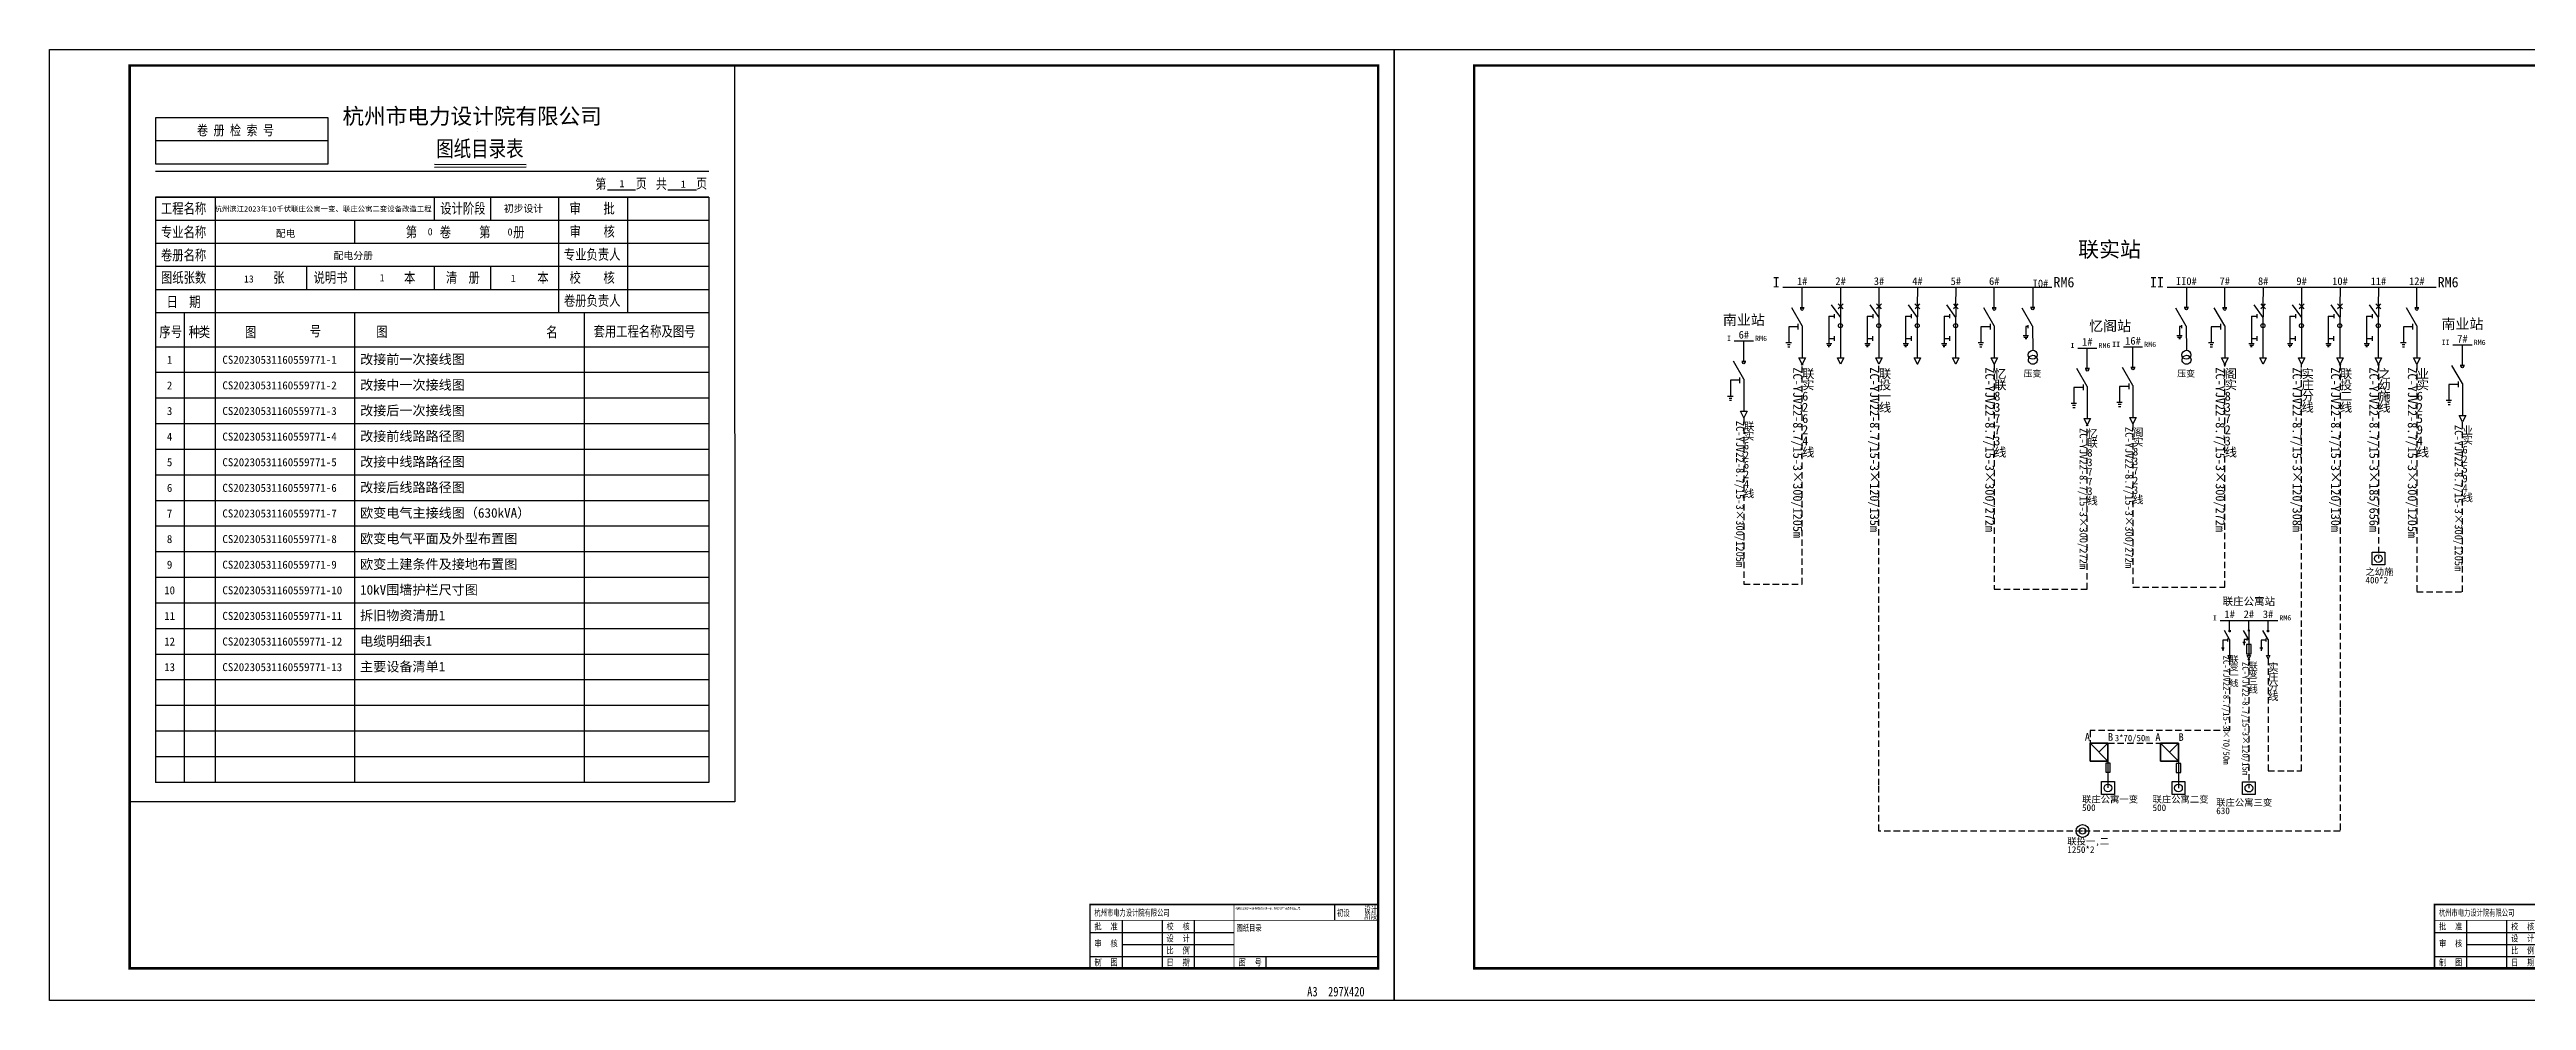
# Model space of a CAD drawing. Extents: x 1225 to 6895, y 909 to 1228.
# Drawn here: x 1225 to 1999, y 931 to 1228 of the extents above; entities that cross this region are included whole.
import ezdxf
from ezdxf.enums import TextEntityAlignment as Align

# ---------------------------------------------------------------- set-up
doc = ezdxf.new("R2010")
doc.units = 0
doc.linetypes.add('CUSTOM001', pattern=[3, 2, -1])
doc.layers.get('0').update_dxf_attribs({"linetype": 'CONTINUOUS'})
for name, color, linetype in [('19', 19, 'CONTINUOUS'), ('255', 255, 'CONTINUOUS'), ('7', 7, 'CONTINUOUS'), ('_____1', 7, 'CONTINUOUS'), ('GESOFTDRAWFRAMETITLELAYER', 3, 'CONTINUOUS'), ('OUT-TITLE', 2, 'CONTINUOUS'), ('PUB_TITLE', 252, 'CONTINUOUS')]:
    doc.layers.add(name, color=color, linetype=linetype)
doc.styles.add('___1', font='simfang.ttf', dxfattribs={"width": 0.8})
doc.styles.get("Standard").update_dxf_attribs({"font": ''})
doc.styles.get('STANDARD').set_extended_font_data('SimSun')

# ---------------------------------------------------------------- blocks, each defined once
blk = doc.blocks.new('A3-420X297_____DWG')
at = {"layer": 'OUT-TITLE', "color": 5}
blk.add_lwpolyline([(0, 0), (0, 297), (420, 297), (420, 0)], close=True, dxfattribs=at)
at = {"layer": 'PUB_TITLE', "color": 4, "const_width": 0.8}
blk.add_lwpolyline([(25, 10), (25, 292), (415, 292), (415, 10)], close=True, dxfattribs=at)
at = {"layer": '_____1', "color": 1, "style": '___1', "width": 0.8}
blk.add_text('A3  297X420', height=3, dxfattribs=at).set_placement((392.82, 1.27))
blk = doc.blocks.new('____')
at = {"layer": 'GESOFTDRAWFRAMETITLELAYER', "color": 4}
for p, q in [((76.34, 20), (76.34, 15)), ((90, 0), (90, 20)), ((0, 11.25), (45, 11.25)), ((10, 15), (10, 0)), ((22.5, 15), (22.5, 0)), ((32.5, 15), (32.5, 0)), ((0, 3.75), (90, 3.75)), ((0, 0), (90, 0)), ((10, 7.5), (45, 7.5)), ((55, 0), (55, 3.75))]:
    blk.add_line(p, q, dxfattribs=at)
at = {"layer": 'GESOFTDRAWFRAMETITLELAYER', "const_width": 0.5}
blk.add_lwpolyline([(0, 0), (0, 20), (90, 20)], dxfattribs=at)
at = {"layer": 'GESOFTDRAWFRAMETITLELAYER', "color": 4, "const_width": 0.2}
for points in [[(45, 20), (45, 0)], [(0, 15), (90, 15)]]:
    blk.add_lwpolyline(points, dxfattribs=at)
at = {"width": 0.7, "flags": 1}
for tag, p in [('设计单位', (1.36, 16.41)), ('设计阶段', (77.18, 16.35)), ('比例', (33, 4.6)), ('日期', (33, 0.85)), ('图号', (55.99, 0.85))]:
    blk.add_attdef(tag, p, '', height=2, dxfattribs=at)
for tag, p in [('工程名称_001', (45.47, 19.23)), ('图纸名称_001', (46.15, 13.98))]:
    blk.add_attdef(tag, text='', height=2, dxfattribs=at).set_placement(p, align=Align.TOP_LEFT)
at = {"flags": 1}
for tag, p in [('审核', (11.08, 8.1)), ('审批', (11.15, 11.92)), ('校核', (33.11, 11.91))]:
    blk.add_attdef(tag, p, '', height=2.5, dxfattribs=at)
at = {"layer": 'GESOFTDRAWFRAMETITLELAYER', "color": 3, "width": 0.8}
for s, height, oblique, p in [('设计', 1.8, 1, (87.65, 18.49)), ('阶段', 1.8, 1, (87.69, 16.34)), ('批', 2, 0.8, (2.5, 13.12)), ('审', 2, 0.8, (2.5, 7.85)), ('核', 2, 0.8, (7.5, 7.85)), ('准', 2, 0.8, (7.5, 13.12)), ('校', 2, 0.8, (25, 13.12)), ('设', 2, 0.8, (25, 9.38)), ('核', 2, 1, (30, 13.12)), ('计', 2, 0.8, (30, 9.38)), ('制', 2, 0.8, (2.5, 1.88)), ('图', 2, 0.8, (7.5, 1.88)), ('比', 2, 0.8, (25, 5.62)), ('日', 2, 0.8, (25, 1.88)), ('期', 2, 0.8, (30, 1.88)), ('例', 2, 0.8, (30, 5.62)), ('图', 2, 1, (47.5, 1.88)), ('号', 2, 1, (52.5, 1.88))]:
    blk.add_text(s, height=height, dxfattribs=dict(at, oblique=oblique)).set_placement(p, align=Align.MIDDLE_CENTER)
blk = doc.blocks.new('69C2255E750D4A65B717BA2928')
for name, p in [('A3-420X297_____DWG', (0, -297)), ('____', (325, -287))]:
    blk.add_blockref(name, p)
at = {"width": 0.7}
for tag, p in [('设计单位', (326.36, -270.59)), ('设计阶段', (402.18, -270.65)), ('比例', (358, -282.4)), ('日期', (358, -286.15)), ('图号', (380.99, -286.15))]:
    blk.add_attdef(tag, p, '', height=2, dxfattribs=at)
for tag, p in [('工程名称_001', (370.47, -267.77)), ('图纸名称_001', (371.15, -273.02))]:
    blk.add_attdef(tag, text='', height=2, dxfattribs=at).set_placement(p, align=Align.TOP_LEFT)
for tag, p in [('审核', (336.08, -278.9)), ('审批', (336.15, -275.08)), ('校核', (358.11, -275.09))]:
    blk.add_attdef(tag, p, '', height=2.5)
blk = doc.blocks.new('B854622BDF2B45CDB3C683F7B5')
for name, p in [('A3-420X297_____DWG', (0, -297)), ('____', (325, -287))]:
    blk.add_blockref(name, p)
at = {"width": 0.7}
for tag, p in [('设计单位', (326.36, -270.59)), ('设计阶段', (402.18, -270.65)), ('比例', (358, -282.4)), ('日期', (358, -286.15)), ('图号', (380.99, -286.15))]:
    blk.add_attdef(tag, p, '', height=2, dxfattribs=at)
for tag, p in [('工程名称_001', (370.47, -267.77)), ('图纸名称_001', (371.15, -273.02))]:
    blk.add_attdef(tag, text='', height=2, dxfattribs=at).set_placement(p, align=Align.TOP_LEFT)
for tag, p in [('审核', (336.08, -278.9)), ('审批', (336.15, -275.08)), ('校核', (358.11, -275.09))]:
    blk.add_attdef(tag, p, '', height=2.5)
blk = doc.blocks.new('8AC1B881FE9C41E08771F5781B')
at = {"layer": '_____1', "color": 4}
for p, q in [((62.07, -16.29), (8.11, -16.29)), ((8.11, -16.29), (8.11, -30.74)), ((62.07, -30.74), (62.07, -16.29)), ((62.07, -23.51), (8.11, -23.51)), ((8.11, -30.74), (62.07, -30.74)), ((95.27, -30.85), (123.83, -30.87)), ((180.9, -33.11), (8.1, -33.11)), ((95.27, -31.69), (123.83, -31.68)), ((8.1, -41.11), (180.9, -41.11)), ((8.1, -41.11), (8.1, -223.91)), ((180.91, -41.11), (8.11, -41.11)), ((26.7, -41.11), (26.7, -223.91)), ((95.12, -41.11), (95.12, -48.31)), ((112.72, -41.11), (112.72, -48.31)), ((133.95, -41.11), (133.95, -77.11)), ((149.25, -38.79), (157.99, -38.79)), ((155.48, -41.11), (155.48, -77.11)), ((168.15, -38.79), (177.12, -38.79)), ((180.9, -41.11), (180.9, -223.91)), ((8.1, -48.31), (180.9, -48.31)), ((70.22, -48.31), (70.22, -55.51)), ((8.1, -55.51), (180.9, -55.51)), ((8.1, -62.71), (180.9, -62.71)), ((55.3, -62.71), (55.3, -69.91)), ((70.22, -62.71), (70.22, -69.91)), ((95.12, -62.71), (95.12, -69.91)), ((112.72, -62.71), (112.72, -69.91)), ((8.1, -69.91), (180.9, -69.91)), ((8.1, -77.11), (180.9, -77.11)), ((17.1, -77.11), (17.1, -223.91)), ((70.23, -77.11), (70.23, -223.91)), ((142, -77.11), (142, -223.91)), ((180.9, -87.91), (8.1, -87.91)), ((180.9, -87.91), (8.1, -87.91)), ((180.89, -95.91), (8.09, -95.91)), ((180.9, -103.91), (8.1, -103.91)), ((180.9, -111.91), (8.1, -111.91)), ((180.9, -119.91), (8.1, -119.91)), ((180.9, -127.91), (8.1, -127.91)), ((180.9, -135.91), (8.1, -135.91)), ((180.9, -143.91), (8.1, -143.91)), ((180.9, -151.91), (8.1, -151.91)), ((180.9, -159.91), (8.1, -159.91)), ((180.9, -167.91), (8.1, -167.91)), ((180.9, -175.91), (8.1, -175.91)), ((180.9, -183.91), (8.1, -183.91)), ((180.9, -191.91), (8.1, -191.91)), ((180.9, -199.91), (8.1, -199.91)), ((180.9, -207.91), (8.1, -207.91)), ((180.9, -215.91), (8.1, -215.91)), ((8.1, -223.91), (8.1, -223.91)), ((180.9, -223.91), (8.1, -223.91))]:
    blk.add_line(p, q, dxfattribs=at)
at = {"layer": 'OUT-TITLE', "color": 2}
blk.add_lwpolyline([(0.09, -230), (0, 0), (189, 0), (189.09, -230)], close=True, dxfattribs=at)
for tag, height, p in [('设计单位_001', 4.95, (108.62, -15.72)), ('工程名称_001', 2.25, (60.75, -44.74))]:
    blk.add_attdef(tag, text='', height=height).set_placement(p, align=Align.MIDDLE_CENTER)
at = {"width": 0.7, "flags": 1}
blk.add_attdef('图纸名称_001', text='', height=1.8, dxfattribs=at).set_placement((152.4, -11.42), align=Align.TOP_LEFT)
blk.add_attdef('图号', (152.06, -20.83), '', height=1.8, dxfattribs=at)
for tag, p in [('卷册索引号', (33.84, -27.19)), ('当前页', (153.8, -36.87)), ('总页数', (172.94, -37.06)), ('设计阶段', (123.04, -44.58)), ('审批', (168.1, -45.06)), ('专业名称', (48.74, -52.36)), ('卷', (93.89, -51.93)), ('册', (118.84, -51.98)), ('审核', (167.63, -51.73)), ('卷册名称', (69.88, -59.3)), ('专业负责人', (167.44, -59.01)), ('图纸张数', (37.25, -66.66)), ('说明书数', (78.89, -66.28)), ('清册数', (119.84, -66.49)), ('校核', (168.19, -66.49)), ('卷册负责人', (168.19, -73.89))]:
    blk.add_attdef(tag, text='', height=2.25).set_placement(p, align=Align.MIDDLE)
at = {"width": 0.7}
blk.add_attdef('日期', text='', height=2.25, dxfattribs=at).set_placement((79.99, -73.52), align=Align.MIDDLE_CENTER)
at = {"layer": '_____1', "color": 4, "style": '___1', "width": 0.8}
for s, height, p in [('卷 册 检 索 号', 3.15, (21.06, -21.77)), ('工程名称', 3.24, (9.8, -46.23)), ('设计阶段', 3.24, (97.05, -46.23)), (' 审    批', 3.24, (135.65, -46.23)), ('专业名称', 3.24, (9.8, -53.62)), ('第    卷     第    册', 3.24, (86.27, -53.62)), ('审    核', 3.24, (137.45, -53.43)), ('卷册名称', 3.24, (9.8, -60.82)), ('专业负责人', 3.24, (135.65, -60.63)), ('图纸张数', 3.24, (9.8, -67.83)), ('张', 3.24, (44.88, -67.83)), ('说明书', 3.24, (57.47, -67.83)), ('本', 3.24, (85.74, -67.83)), (' 清  册', 3.24, (97.05, -67.83)), ('本', 3.24, (127.36, -67.83)), (' 校    核', 3.24, (135.65, -67.83)), (' 日  期', 3.24, (9.8, -75.41)), ('卷册负责人', 3.24, (135.65, -75.03))]:
    blk.add_text(s, height=height, dxfattribs=at).set_placement(p)
at = {"layer": '_____1', "color": 0, "style": '___1', "width": 0.8}
blk.add_text('图纸目录表', height=5.002, dxfattribs=at).set_placement((109.42, -25.84), align=Align.MIDDLE)
at = {"layer": '_____1', "color": 4, "style": '___1', "width": 0.8}
for s, height, p in [('第', 3.15, (147.21, -36.9)), ('页', 3.15, (159.81, -36.9)), ('共', 3.15, (166.11, -36.9)), ('页', 3.15, (178.71, -36.9)), ('序', 3.24, (11.07, -83.14)), ('号', 3.24, (14.67, -83.14)), ('种', 3.24, (20.24, -83.14)), ('类', 3.24, (23.39, -83.14)), ('图', 3.24, (37.81, -83.27)), ('号', 3.24, (58.05, -82.96)), ('图', 3.24, (78.83, -83.14)), ('名', 3.24, (131.93, -83.14)), ('套用工程名称及图号', 3.24, (160.84, -82.96))]:
    blk.add_text(s, height=height, dxfattribs=at).set_placement(p, align=Align.MIDDLE)
blk = doc.blocks.new('XTT_HV_SWITCH_CABINET_L_30')
at = {"color": 0, "linetype": 'BYBLOCK'}
for p, q in [((0, 6000), (-33, 3049)), ((-1842, 1497), (-990, 1475)), ((-1842, 1497), (-1842, -2792)), ((-1448, 3288), (-29, 1288)), ((-29, 1288), (-29, -5000)), ((0, 3000), (0, 1403)), ((-2222, -2792), (-1382, -2792)), ((-1957, -3264), (-1717, -3264)), ((-1852, -1995), (-1000, -2000)), ((-1000, -1626), (-1000, -2365))]:
    blk.add_line(p, q, dxfattribs=at)
for points in [[(-977, 1826), (-977, 1485), (-977, 1156)], [(-388, 3404), (-33, 3049), (364, 2653)], [(-370, 2668), (-11, 3027), (383, 3421)], [(-2102, -3032), (-1582, -3032), (-1502, -3032), (-1582, -3032)]]:
    blk.add_lwpolyline(points, dxfattribs=at)
blk.add_lwpolyline([(-500, -5000), (487, -5000), (0, -6000), (-500, -5000)], close=True, dxfattribs=at)
blk.add_circle((-32, 12), 310, dxfattribs=at)
blk = doc.blocks.new('XTT_HV_CABLE_JOINT_LOCATIO')
at = {"color": 0, "linetype": 'BYBLOCK'}
blk.add_lwpolyline([(0, 2400), (-2560, -2600), (2920, -2600), (0, 2400)], close=True, dxfattribs=at)
blk = doc.blocks.new('XTT_HV_SWITCH_CABINET_L_26')
at = {"color": 0, "linetype": 'BYBLOCK'}
for p, q in [((-6, -5), (-1636, 2808)), ((-653, 289), (-653, -600)), ((-9, 2780), (0, 6000)), ((0, 0), (0, -5000)), ((-2528, -2622), (-1688, -2616)), ((-2302, -2931), (-1859, -2931)), ((-2256, -3281), (-1919, -3281))]:
    blk.add_line(p, q, dxfattribs=at)
for points in [[(-336, 2781), (318, 2779), (-336, 2781)], [(-507, -5000), (509, -5000), (0, -6000), (-507, -5000)]]:
    blk.add_lwpolyline(points, close=True, dxfattribs=at)
blk.add_lwpolyline([(-653, -156), (-2105, -155), (-2105, -2520)], dxfattribs=at)
at = {"color": 0}
blk.add_circle((-9, 2590), 189, dxfattribs=at)
blk = doc.blocks.new('XTT_HV_SWITCH_CABINET_L_16')
at = {"color": 0, "linetype": 'BYBLOCK'}
for p, q in [((-9, 2780), (0, 6000)), ((-6, -5), (-1636, 2808)), ((-653, 289), (-653, -600)), ((0, 0), (0, -5000)), ((-2528, -2622), (-1688, -2616)), ((-2302, -2931), (-1859, -2931)), ((-2256, -3281), (-1919, -3281))]:
    blk.add_line(p, q, dxfattribs=at)
for points in [[(-336, 2781), (318, 2779), (-336, 2781)], [(-507, -5000), (509, -5000), (0, -6000), (-507, -5000)]]:
    blk.add_lwpolyline(points, close=True, dxfattribs=at)
blk.add_lwpolyline([(-653, -156), (-2105, -155), (-2105, -2520)], dxfattribs=at)
at = {"color": 0}
blk.add_circle((-9, 2590), 189, dxfattribs=at)
blk = doc.blocks.new('XTT_HV_SWITCH_CABINET_L_23')
at = {"color": 0, "linetype": 'BYBLOCK'}
for p, q in [((-6, -5), (-1636, 2808)), ((-618, 380), (-618, -324)), ((-9, 2780), (0, 6000)), ((0, 2817), (0, 0)), ((0, 0), (0, -5000)), ((-1884, -778), (-1043, -778)), ((-1693, -1199), (-1232, -1199)), ((-1597, -1524), (-1310, -1524))]:
    blk.add_line(p, q, dxfattribs=at)
blk.add_lwpolyline([(-677, 0), (-1476, 0), (-1476, -778)], dxfattribs=at)
for points in [[(-312, 2801), (342, 2806), (-312, 2801)], [(-711, -1561), (-711, -4438), (728, -4438), (728, -1561), (-711, -1561)], [(-507, -5000), (509, -5000), (0, -6000), (-507, -5000)]]:
    blk.add_lwpolyline(points, close=True, dxfattribs=at)
blk = doc.blocks.new('XTT_TRANS_SET_LOCATION_17')
at = {"color": 0, "linetype": 'BYBLOCK'}
for radius in [100000, 50000]:
    blk.add_circle((0, 0), radius, dxfattribs=at)
blk = doc.blocks.new('XTT_HV_CABLE_JOINT_LOCATI0')
at = {"color": 0, "linetype": 'BYBLOCK'}
blk.add_lwpolyline([(-200000, 0), (200000, 0), (0, -300000), (-200000, 0)], close=True, dxfattribs=at)
blk = doc.blocks.new('XTT_SWITCH_QUAD_PIN_LOCATI')
at = {"color": 0, "linetype": 'BYBLOCK'}
for p, q in [((-400000, 400000), (400000, -400000)), ((0, 0), (400000, 400000)), ((400000, -400000), (400000, -1100000))]:
    blk.add_line(p, q, dxfattribs=at)
for points in [[(-400000, 400000), (400000, 400000), (400000, -400000), (-400000, -400000), (-400000, 400000)], [(-400000, 400000), (-400000, -400000), (400000, -400000), (400000, 400000), (-400000, 400000)], [(500000, -500000), (400000, -500000), (300000, -500000), (300000, -900000), (500000, -900000), (500000, -500000)]]:
    blk.add_lwpolyline(points, close=True, dxfattribs=at)
blk = doc.blocks.new('XTT_SWITCH_QUAD_P_P2_LOCAT')
at = {"color": 0, "linetype": 'BYBLOCK'}
blk.add_lwpolyline([(0, 1000), (1000, 0), (0, -1000), (-1000, 0), (0, 1000)], close=True, dxfattribs=at)
blk = doc.blocks.new('XTT_TRANS_SET_LOCATION_16')
at = {"color": 0, "linetype": 'BYBLOCK'}
blk.add_lwpolyline([(-100000, 100000), (100000, 100000), (100000, -100000), (-100000, -100000), (-100000, 100000)], close=True, dxfattribs=at)
blk.add_circle((0, 0), 60000, dxfattribs=at)
blk = doc.blocks.new('XTT_SWITCH_QUAD_P_P1_LOCAT')
at = {"color": 0, "linetype": 'BYBLOCK'}
blk.add_lwpolyline([(0, 1000), (1000, 0), (0, -1000), (-1000, 0), (0, 1000)], close=True, dxfattribs=at)
blk = doc.blocks.new('XTT_HV_CABLE_JOINT_LOCATI1')
at = {"color": 0, "linetype": 'BYBLOCK'}
blk.add_lwpolyline([(-200000, 0), (200000, 0), (0, -300000), (-200000, 0)], close=True, dxfattribs=at)
blk = doc.blocks.new('XTT_TRANS_SET_LOCATION_15')
at = {"color": 0, "linetype": 'BYBLOCK'}
blk.add_lwpolyline([(-100000, 100000), (100000, 100000), (100000, -100000), (-100000, -100000), (-100000, 100000)], close=True, dxfattribs=at)
blk.add_circle((0, 0), 60000, dxfattribs=at)
blk = doc.blocks.new('XTT_HV_SWITCH_CABINET_L_15')
at = {"color": 0, "linetype": 'BYBLOCK'}
for p, q in [((0, 6000), (0, 2857)), ((-3, -75), (-1616, 2748)), ((-696, -375), (-697, 65)), ((-1494, -1537), (-654, -1535)), ((-1173, -2016), (-933, -2016)), ((-2, -61), (5, -3861))]:
    blk.add_line(p, q, dxfattribs=at)
blk.add_lwpolyline([(-327, 2859), (327, 2857), (-327, 2859)], close=True, dxfattribs=at)
for points in [[(-1374, -1776), (-854, -1775), (-774, -1775), (-854, -1775)], [(-697, -135), (-1057, -136), (-1054, -1458)]]:
    blk.add_lwpolyline(points, dxfattribs=at)
for points in [[(714, -4533, -1), (-686, -4552, -1), (714, -4533)], [(732, -5308, -1), (-668, -5327, -1), (732, -5308)]]:
    blk.add_lwpolyline(points, format="xyb", close=True, dxfattribs=at)
at = {"color": 0}
blk.add_circle((0, 2668), 189, dxfattribs=at)
at = {"color": 0, "linetype": 'BYBLOCK'}
blk.add_text('压变', height=1000, dxfattribs=at).set_placement((-1432, -7970))

msp = doc.modelspace()

# ---------------------------------------------------------------- linework, layer by layer
at = {"color": 130}
for p, q in [((1358.706, 1202.828), (1358.706, 1202.828)), ((1358.706, 1201.939), (1358.706, 1201.939))]:
    msp.add_line(p, q, dxfattribs=at)
at = {"layer": '7', "color": 0, "linetype": 'CUSTOM001'}
msp.add_line((1868.045, 1010.895), (1884.477, 1010.875), dxfattribs=at)
at = {"layer": '7', "color": 0}
for p, q in [((1868.045, 1005.295), (1868.045, 996.895)), ((1890.077, 1005.275), (1890.077, 996.875))]:
    msp.add_line(p, q, dxfattribs=at)
for points in [[(1766.532, 1153.265), (1772.532, 1153.265), (1772.532, 1153.265), (1784.532, 1153.265), (1784.532, 1153.265), (1796.532, 1153.265), (1796.532, 1153.265), (1808.532, 1153.265), (1808.532, 1153.265), (1820.532, 1153.265), (1820.532, 1153.265), (1832.532, 1153.265), (1832.532, 1153.265), (1844.532, 1153.265), (1844.532, 1153.265), (1850.532, 1153.265)], [(1886.532, 1153.265), (1892.532, 1153.265), (1892.532, 1153.265), (1904.532, 1153.265), (1904.532, 1153.265), (1916.532, 1153.265), (1916.532, 1153.265), (1928.532, 1153.265), (1928.532, 1153.265), (1940.532, 1153.265), (1940.532, 1153.265), (1952.532, 1153.265), (1952.532, 1153.265), (1964.532, 1153.265), (1964.532, 1153.265), (1970.532, 1153.265)], [(1751.313, 1136.532), (1754.313, 1136.532), (1754.313, 1136.532), (1757.313, 1136.532)], [(1858.597, 1134.305), (1861.597, 1134.305), (1861.597, 1134.305), (1864.597, 1134.305)], [(1872.861, 1134.637), (1875.861, 1134.637), (1875.861, 1134.637), (1878.861, 1134.637)], [(1975.782, 1135.265), (1978.782, 1135.265), (1978.782, 1135.265), (1981.782, 1135.265)], [(1903.062, 1049.237), (1906.062, 1049.237), (1906.062, 1049.237), (1912.062, 1049.237), (1912.062, 1049.237), (1918.062, 1049.237), (1918.062, 1049.237), (1921.062, 1049.237)]]:
    msp.add_lwpolyline(points, dxfattribs=at)
at = {"layer": '7', "color": 0, "linetype": 'CUSTOM001'}
for points in [[(1754.313, 1112.532), (1754.313, 1112.522), (1754.313, 1112.522), (1754.313, 1060.541), (1772.532, 1060.541), (1772.532, 1129.255), (1772.532, 1129.255), (1772.532, 1129.265)], [(1860.108, 983.451), (1796.532, 983.451), (1796.532, 997.743), (1796.532, 1129.255), (1796.532, 1129.255), (1796.532, 1129.265)], [(1832.532, 1129.265), (1832.532, 1129.255), (1832.532, 1129.255), (1832.532, 1058.997), (1861.597, 1058.997), (1861.597, 1110.295), (1861.597, 1110.295), (1861.597, 1110.305)], [(1940.532, 1129.265), (1940.532, 1129.255), (1940.532, 1129.255), (1940.532, 1021.884), (1940.532, 997.743), (1940.532, 983.451), (1860.108, 983.451)], [(1875.861, 1110.637), (1875.861, 1110.627), (1875.861, 1110.627), (1875.861, 1059.559), (1904.532, 1059.559), (1904.532, 1129.255), (1904.532, 1129.255), (1904.532, 1129.265)], [(1918.062, 1037.237), (1918.062, 1037.227), (1918.062, 1037.227), (1918.062, 1002.237), (1928.532, 1002.237), (1928.532, 1129.255), (1928.532, 1129.255), (1928.532, 1129.265)], [(1952.532, 1129.265), (1952.532, 1129.255), (1952.532, 1129.255), (1952.532, 1068.535)], [(1964.532, 1129.265), (1964.532, 1129.255), (1964.532, 1129.255), (1964.532, 1058.154), (1978.782, 1058.154), (1978.782, 1111.255), (1978.782, 1111.255), (1978.782, 1111.265)], [(1906.062, 1037.237), (1906.062, 1037.227), (1906.062, 1037.227), (1906.062, 1014.797), (1862.445, 1014.797), (1862.445, 1010.895)], [(1912.062, 1037.237), (1912.062, 1037.227), (1912.062, 1037.227), (1912.062, 996.838)]]:
    msp.add_lwpolyline(points, dxfattribs=at)

# ---------------------------------------------------------------- block references
ref = msp.add_blockref('B854622BDF2B45CDB3C683F7B5', (1225.084, 1227.526))
ref.add_attrib('图纸名称_001', '图纸目录', (1595.848, 952.191), dxfattribs={"height": 2, "width": 0.7})
ref.add_attrib('设计单位', '杭州市电力设计院有限公司', (1551.447, 956.94), dxfattribs={"height": 2, "width": 0.7})
ref.add_attrib('设计阶段', '初设', (1627.267, 956.876), dxfattribs={"height": 2, "width": 0.7})
ref.add_attrib('工程名称_001', '杭州滨江2023年10千伏联庄公寓一变、联庄公寓二变设备改造工程', (1595.52, 958.929), dxfattribs={"height": 0.7, "width": 0.7})
ref = msp.add_blockref('8AC1B881FE9C41E08771F5781B', (1250.084, 1222.526))
ref.add_attrib('设计单位_001', '杭州市电力设计院有限公司', (1316.589, 1204.259), dxfattribs={"height": 4.95})
ref.add_attrib('当前页', '1', dxfattribs={"height": 2.25}).set_placement((1403.889, 1185.655), align=Align.MIDDLE)
ref.add_attrib('总页数', '1', dxfattribs={"height": 2.25}).set_placement((1423.027, 1185.469), align=Align.MIDDLE)
ref.add_attrib('工程名称_001', '杭州滨江2023年10千伏联庄公寓一变、联庄公寓二变设备改造工程', (1276.616, 1176.933), dxfattribs={"height": 1.65})
ref.add_attrib('设计阶段', '初步设计', dxfattribs={"height": 2.25}).set_placement((1373.123, 1177.947), align=Align.MIDDLE)
ref.add_attrib('专业名称', '配电', dxfattribs={"height": 2.25}).set_placement((1298.822, 1170.169), align=Align.MIDDLE)
ref.add_attrib('卷', '0', dxfattribs={"height": 2.25}).set_placement((1343.973, 1170.599), align=Align.MIDDLE)
ref.add_attrib('册', '0', dxfattribs={"height": 2.25}).set_placement((1368.929, 1170.541), align=Align.MIDDLE)
ref.add_attrib('图纸张数', '13', dxfattribs={"height": 2.25}).set_placement((1287.338, 1155.864), align=Align.MIDDLE)
ref.add_attrib('说明书数', '1', dxfattribs={"height": 2.25}).set_placement((1328.972, 1156.247), align=Align.MIDDLE)
ref.add_attrib('清册数', '1', dxfattribs={"height": 2.25}).set_placement((1369.924, 1156.038), align=Align.MIDDLE)
ref.add_attrib('卷册名称', '配电分册', dxfattribs={"height": 2.25}).set_placement((1319.965, 1163.223), align=Align.MIDDLE)
ref = msp.add_blockref('69C2255E750D4A65B717BA2928', (1645.084, 1227.526))
ref.add_attrib('图纸名称_001', '改接前一次接线图', (2016.027, 952.147), dxfattribs={"height": 2, "width": 0.7})
ref.add_attrib('图号', 'CS20230531160559771-1', (2026.074, 941.377), dxfattribs={"height": 2, "width": 0.7})
ref.add_attrib('设计单位', '杭州市电力设计院有限公司', (1971.447, 956.94), dxfattribs={"height": 2, "width": 0.7})
ref.add_attrib('设计阶段', '初设', (2047.267, 956.876), dxfattribs={"height": 2, "width": 0.7})
ref.add_attrib('工程名称_001', '杭州滨江2023年10千伏联庄公寓一变、联庄公寓二变设备改造工程', (2015.52, 958.929), dxfattribs={"height": 0.7, "width": 0.7})
at = {"layer": '255', "color": 0}
for name, p, xscale, yscale in [('XTT_HV_SWITCH_CABINET_L_16', (1772.532, 1141.265), 0.002, 0.002), ('XTT_HV_SWITCH_CABINET_L_16', (1832.532, 1141.265), 0.002, 0.002), ('XTT_HV_SWITCH_CABINET_L_15', (1844.532, 1141.265), 0.002, 0.002), ('XTT_HV_SWITCH_CABINET_L_15', (1892.532, 1141.265), 0.002, 0.002), ('XTT_HV_SWITCH_CABINET_L_16', (1904.532, 1141.265), 0.002, 0.002), ('XTT_HV_SWITCH_CABINET_L_16', (1964.532, 1141.265), 0.002, 0.002), ('XTT_HV_SWITCH_CABINET_L_16', (1754.313, 1124.532), 0.002, 0.002), ('XTT_HV_SWITCH_CABINET_L_16', (1861.597, 1122.305), 0.002, 0.002), ('XTT_HV_SWITCH_CABINET_L_16', (1875.861, 1122.637), 0.002, 0.002), ('XTT_HV_SWITCH_CABINET_L_16', (1978.782, 1123.265), 0.002, 0.002), ('XTT_HV_SWITCH_CABINET_L_26', (1906.062, 1043.237), 0.001, 0.001), ('XTT_HV_SWITCH_CABINET_L_23', (1912.062, 1043.237), 0.001, 0.001), ('XTT_HV_SWITCH_CABINET_L_26', (1918.062, 1043.237), 0.001, 0.001)]:
    msp.add_blockref(name, p, dxfattribs=dict(at, xscale=xscale, yscale=yscale))
at = {"layer": '7', "color": 0}
for name, p, xscale, yscale in [('XTT_HV_SWITCH_CABINET_L_30', (1784.532, 1141.265), 0.002, 0.002), ('XTT_HV_SWITCH_CABINET_L_30', (1796.532, 1141.265), 0.002, 0.002), ('XTT_HV_SWITCH_CABINET_L_30', (1808.532, 1141.265), 0.002, 0.002), ('XTT_HV_SWITCH_CABINET_L_30', (1820.532, 1141.265), 0.002, 0.002), ('XTT_HV_SWITCH_CABINET_L_30', (1916.532, 1141.265), 0.002, 0.002), ('XTT_HV_SWITCH_CABINET_L_30', (1928.532, 1141.265), 0.002, 0.002), ('XTT_HV_SWITCH_CABINET_L_30', (1940.532, 1141.265), 0.002, 0.002), ('XTT_HV_SWITCH_CABINET_L_30', (1952.532, 1141.265), 0.002, 0.002), ('XTT_HV_CABLE_JOINT_LOCATI0', (1772.532, 1129.255), 1e-06, 1e-06), ('XTT_HV_CABLE_JOINT_LOCATIO', (1820.532, 1129.255), 1e-05, 1e-05), ('XTT_HV_CABLE_JOINT_LOCATI0', (1904.532, 1129.255), 1e-06, 1e-06), ('XTT_HV_CABLE_JOINT_LOCATIO', (1916.532, 1129.255), 1e-05, 1e-05), ('XTT_HV_CABLE_JOINT_LOCATI0', (1940.532, 1129.255), 1e-06, 1e-06), ('XTT_HV_CABLE_JOINT_LOCATI0', (1952.532, 1129.255), 1e-06, 1e-06), ('XTT_HV_CABLE_JOINT_LOCATI0', (1861.597, 1110.295), 1e-06, 1e-06), ('XTT_TRANS_SET_LOCATION_15', (1952.532, 1068.535), 2e-05, 2e-05), ('XTT_HV_CABLE_JOINT_LOCATI1', (1912.062, 1037.227), 1e-06, 1e-06), ('XTT_SWITCH_QUAD_PIN_LOCATI', (1865.245, 1008.095), 7e-06, 7e-06), ('XTT_SWITCH_QUAD_P_P2_LOCAT', (1868.045, 1010.895), 1e-06, 1e-06), ('XTT_SWITCH_QUAD_P_P1_LOCAT', (1884.477, 1010.875), 1e-06, 1e-06), ('XTT_SWITCH_QUAD_PIN_LOCATI', (1887.277, 1008.075), 7e-06, 7e-06), ('XTT_SWITCH_QUAD_P_P2_LOCAT', (1890.077, 1010.875), 1e-06, 1e-06), ('XTT_TRANS_SET_LOCATION_16', (1868.045, 996.895), 2e-05, 2e-05), ('XTT_TRANS_SET_LOCATION_16', (1890.077, 996.875), 2e-05, 2e-05), ('XTT_TRANS_SET_LOCATION_16', (1912.062, 996.838), 2e-05, 2e-05), ('XTT_TRANS_SET_LOCATION_17', (1860.108, 983.451), 2e-05, 2e-05)]:
    msp.add_blockref(name, p, dxfattribs=dict(at, xscale=xscale, yscale=yscale))
at = {"layer": '7', "color": 0, "xscale": 1e-05, "yscale": 1e-05, "rotation": 269.999997}
msp.add_blockref('XTT_HV_CABLE_JOINT_LOCATIO', (1808.532, 1129.255), dxfattribs=at)

# ---------------------------------------------------------------- texts
at = {"color": 1}
for s, insert, char_height, width, attachment_point in [('1', (1262.584, 1130.616), 2.5, 9, 5), ('CS20230531160559771-1', (1279.084, 1130.616), 2.5, 43, 4), ('改接前一次接线图', (1322.084, 1130.616), 3, 71, 4), ('2', (1262.584, 1122.616), 2.5, 9, 5), ('CS20230531160559771-2', (1279.084, 1122.616), 2.5, 43, 4), ('改接中一次接线图', (1322.084, 1122.616), 3, 71, 4), ('3', (1262.584, 1114.616), 2.5, 9, 5), ('CS20230531160559771-3', (1279.084, 1114.616), 2.5, 43, 4), ('改接后一次接线图', (1322.084, 1114.616), 3, 71, 4), ('4', (1262.584, 1106.616), 2.5, 9, 5), ('CS20230531160559771-4', (1279.084, 1106.616), 2.5, 43, 4), ('改接前线路路径图', (1322.084, 1106.616), 3, 71, 4), ('5', (1262.584, 1098.616), 2.5, 9, 5), ('CS20230531160559771-5', (1279.084, 1098.616), 2.5, 43, 4), ('改接中线路路径图', (1322.084, 1098.616), 3, 71, 4), ('6', (1262.584, 1090.616), 2.5, 9, 5), ('CS20230531160559771-6', (1279.084, 1090.616), 2.5, 43, 4), ('改接后线路路径图', (1322.084, 1090.616), 3, 71, 4), ('7', (1262.584, 1082.616), 2.5, 9, 5), ('CS20230531160559771-7', (1279.084, 1082.616), 2.5, 43, 4), ('{\\f宋体|b0|i0|c134|p34;欧变电气主接线图（630kVA）}', (1322.084, 1082.616), 3, 71, 4), ('8', (1262.584, 1074.616), 2.5, 9, 5), ('CS20230531160559771-8', (1279.084, 1074.616), 2.5, 43, 4), ('{\\f宋体|b0|i0|c134|p34;欧变电气平面及外型布置图}', (1322.084, 1074.616), 3, 71, 4), ('9', (1262.584, 1066.616), 2.5, 9, 5), ('CS20230531160559771-9', (1279.084, 1066.616), 2.5, 43, 4), ('{\\f宋体|b0|i0|c134|p34;欧变土建条件及接地布置图}', (1322.084, 1066.616), 3, 71, 4), ('{\\f宋体|b0|i0|c134|p34;10kV围墙护栏尺寸图}', (1322.084, 1058.616), 3, 71, 4), ('10', (1262.584, 1058.616), 2.5, 9, 5), ('CS20230531160559771-10', (1279.084, 1058.616), 2.5, 43, 4), ('拆旧物资清册1', (1322.084, 1050.616), 3, 71, 4), ('11', (1262.584, 1050.616), 2.5, 9, 5), ('CS20230531160559771-11', (1279.084, 1050.616), 2.5, 43, 4), ('电缆明细表1', (1322.084, 1042.616), 3, 71, 4), ('12', (1262.584, 1042.616), 2.5, 9, 5), ('CS20230531160559771-12', (1279.084, 1042.616), 2.5, 43, 4), ('13', (1262.584, 1034.616), 2.5, 9, 5), ('CS20230531160559771-13', (1279.084, 1034.616), 2.5, 43, 4), ('主要设备清单1', (1322.084, 1034.616), 3, 71, 4)]:
    msp.add_mtext(s, dxfattribs=dict(at, insert=insert, char_height=char_height, width=width, attachment_point=attachment_point))
at = {"layer": '19', "color": 0}
for s, height, p in [('联实站', 4.8, (1868.532, 1161.265)), ('1#', 2.4, (1772.532, 1153.265)), ('2#', 2.4, (1784.532, 1153.265)), ('3#', 2.4, (1796.532, 1153.265)), ('4#', 2.4, (1808.532, 1153.265)), ('5#', 2.4, (1820.532, 1153.265)), ('6#', 2.4, (1832.532, 1153.265)), ('II0#', 2.4, (1892.532, 1153.265)), ('7#', 2.4, (1904.532, 1153.265)), ('8#', 2.4, (1916.532, 1153.265)), ('9#', 2.4, (1928.532, 1153.265)), ('10#', 2.4, (1940.532, 1153.265)), ('11#', 2.4, (1952.532, 1153.265)), ('12#', 2.4, (1964.532, 1153.265)), ('南业站', 3.2, (1754.313, 1140.532)), ('6#', 2.4, (1754.313, 1136.532)), ('1#', 2.4, (1861.597, 1134.305)), ('忆阁站', 3.2, (1868.729, 1138.637)), ('16#', 2.4, (1875.861, 1134.637)), ('南业站', 3.2, (1978.782, 1139.265)), ('7#', 2.4, (1978.782, 1135.265)), ('联庄公寓站', 2.4, (1912.062, 1053.237)), ('联庄公寓站', 2.4, (1912.062, 1053.237)), ('联庄公寓站', 2.4, (1912.062, 1053.237)), ('联庄公寓站', 2.4, (1912.062, 1053.237)), ('联庄公寓站', 2.4, (1912.062, 1053.237)), ('1#', 2.4, (1906.062, 1049.237)), ('2#', 2.4, (1912.062, 1049.237)), ('3#', 2.4, (1918.062, 1049.237)), ('3*70/50m', 2, (1875.63, 1010.895))]:
    msp.add_text(s, height=height, dxfattribs=at).set_placement(p, align=Align.BOTTOM_CENTER)
msp.add_text('I0#', height=2.4, dxfattribs=at).set_placement((1844.532, 1153.265))
for s, height, p in [('ZC-YJV22-8.7/15-3×300/1205m', 2.8, (1772.532, 1128.265)), ('ZC-YJV22-8.7/15-3×120/135m', 2.8, (1796.532, 1128.265)), ('ZC-YJV22-8.7/15-3×300/272m', 2.8, (1832.532, 1128.265)), ('ZC-YJV22-8.7/15-3×300/272m', 2.8, (1904.532, 1128.265)), ('ZC-YJV22-8.7/15-3×120/308m', 2.8, (1928.532, 1128.265)), ('ZC-YJV22-8.7/15-3×120/130m', 2.8, (1940.532, 1128.265)), ('ZC-YJV22-8.7/15-3×185/656m', 2.8, (1952.532, 1128.265)), ('ZC-YJV22-8.7/15-3×300/1205m', 2.8, (1964.532, 1128.265)), ('ZC-YJV22-8.7/15-3×300/1205m', 2.4, (1754.313, 1111.532)), ('ZC-YJV22-8.7/15-3×300/272m', 2.4, (1861.597, 1109.305)), ('ZC-YJV22-8.7/15-3×300/272m', 2.4, (1875.861, 1109.637)), ('ZC-YJV22-8.7/15-3×300/1205m', 2.4, (1978.782, 1110.265)), ('ZC-YJV22-8.7/15-3×70/50m', 2, (1906.062, 1038.237)), ('ZC-YJV22-8.7/15-3×120/15m', 2, (1912.062, 1036.237))]:
    msp.add_text(s, height=height, rotation=269.999997, dxfattribs=at).set_placement(p, align=Align.TOP_LEFT)
for s, height, p in [('联', 2.8, (1772.532, 1127.682)), ('实', 2.8, (1772.532, 1124.182)), ('投', 2.8, (1796.532, 1124.182)), ('联', 2.8, (1796.532, 1127.682)), ('忆', 2.8, (1832.532, 1127.682)), ('联', 2.8, (1832.532, 1124.182)), ('实', 2.8, (1904.532, 1124.182)), ('阁', 2.8, (1904.532, 1127.682)), ('庄', 2.8, (1928.532, 1124.182)), ('实', 2.8, (1928.532, 1127.682)), ('投', 2.8, (1940.532, 1124.182)), ('联', 2.8, (1940.532, 1127.682)), ('之', 2.8, (1952.532, 1127.682)), ('幼', 2.8, (1952.532, 1124.182)), ('业', 2.8, (1964.532, 1127.682)), ('实', 2.8, (1964.532, 1124.182)), ('2', 2.8, (1772.532, 1117.182)), ('6', 2.8, (1772.532, 1120.682)), ('一', 2.8, (1796.532, 1120.682)), ('线', 2.8, (1796.532, 1117.182)), ('3', 2.8, (1832.532, 1117.182)), ('8', 2.8, (1832.532, 1120.682)), ('3', 2.8, (1904.532, 1117.182)), ('8', 2.8, (1904.532, 1120.682)), ('分', 2.8, (1928.532, 1120.682)), ('线', 2.8, (1928.532, 1117.182)), ('线', 2.8, (1940.532, 1117.182)), ('二', 2.8, (1940.532, 1120.682)), ('施', 2.8, (1952.532, 1120.682)), ('线', 2.8, (1952.532, 1117.182)), ('2', 2.8, (1964.532, 1117.182)), ('6', 2.8, (1964.532, 1120.682)), ('联', 2.4, (1754.313, 1111.032)), ('实', 2.4, (1754.313, 1108.032)), ('4', 2.8, (1772.532, 1106.682)), ('2', 2.8, (1772.532, 1110.182)), ('6', 2.8, (1772.532, 1113.682)), ('3', 2.8, (1832.532, 1106.682)), ('7', 2.8, (1832.532, 1113.682)), ('7', 2.8, (1832.532, 1110.182)), ('忆', 2.4, (1861.597, 1108.805)), ('实', 2.4, (1875.861, 1106.137)), ('阁', 2.4, (1875.861, 1109.137)), ('3', 2.8, (1904.532, 1106.682)), ('2', 2.8, (1904.532, 1110.182)), ('7', 2.8, (1904.532, 1113.682)), ('4', 2.8, (1964.532, 1106.682)), ('5', 2.8, (1964.532, 1113.682)), ('9', 2.8, (1964.532, 1110.182)), ('业', 2.4, (1978.782, 1109.765)), ('实', 2.4, (1978.782, 1106.765)), ('2', 2.4, (1754.313, 1102.032)), ('6', 2.4, (1754.313, 1105.032)), ('6', 2.4, (1754.313, 1099.032)), ('线', 2.8, (1772.532, 1103.182)), ('线', 2.8, (1832.532, 1103.182)), ('3', 2.4, (1861.597, 1099.805)), ('联', 2.4, (1861.597, 1105.805)), ('8', 2.4, (1861.597, 1102.805)), ('3', 2.4, (1875.861, 1100.137)), ('8', 2.4, (1875.861, 1103.137)), ('线', 2.8, (1904.532, 1103.182)), ('线', 2.8, (1964.532, 1103.182)), ('2', 2.4, (1978.782, 1100.765)), ('6', 2.4, (1978.782, 1103.765)), ('4', 2.4, (1754.313, 1093.032)), ('2', 2.4, (1754.313, 1096.032)), ('7', 2.4, (1861.597, 1096.805)), ('7', 2.4, (1861.597, 1093.805)), ('3', 2.4, (1875.861, 1091.137)), ('2', 2.4, (1875.861, 1094.137)), ('7', 2.4, (1875.861, 1097.137)), ('4', 2.4, (1978.782, 1091.765)), ('5', 2.4, (1978.782, 1097.765)), ('9', 2.4, (1978.782, 1094.765)), ('线', 2.4, (1754.313, 1090.032)), ('3', 2.4, (1861.597, 1090.805)), ('线', 2.4, (1861.597, 1087.805)), ('线', 2.4, (1875.861, 1088.137)), ('线', 2.4, (1978.782, 1088.765)), ('400*2', 2.08, (1948.487, 1062.855)), ('之幼施', 2.08, (1948.487, 1065.455)), ('联', 2, (1906.062, 1038.098)), ('一', 2, (1906.062, 1033.098)), ('线', 2, (1906.062, 1030.598)), ('变', 2, (1906.062, 1035.598)), ('联', 2, (1912.062, 1036.098)), ('变', 2, (1912.062, 1033.598)), ('三', 2, (1912.062, 1031.098)), ('庄', 2.4, (1918.062, 1032.737)), ('分', 2.4, (1918.062, 1029.737)), ('实', 2.4, (1918.062, 1035.737)), ('线', 2, (1912.062, 1028.598)), ('线', 2.4, (1918.062, 1026.737)), ('500', 2.08, (1859.956, 991.795)), ('联庄公寓一变', 2.08, (1859.956, 994.395)), ('500', 2.08, (1881.988, 991.775)), ('联庄公寓二变', 2.08, (1881.988, 994.375)), ('联庄公寓三变', 2.08, (1901.874, 993.396)), ('630', 2.08, (1901.874, 990.796)), ('联投一,二', 2.08, (1855.355, 981.282)), ('1250*2', 2.08, (1855.355, 978.682))]:
    msp.add_text(s, height=height, dxfattribs=at).set_placement(p, align=Align.TOP_LEFT)
at = {"layer": '7', "color": 0}
for s, height, p in [('I', 3.2, (1765.532, 1153.265)), ('II', 3.2, (1885.532, 1153.265)), ('I', 1.6, (1750.313, 1136.532)), ('I', 1.6, (1857.597, 1134.305)), ('II', 1.6, (1871.861, 1134.637)), ('II', 1.6, (1974.782, 1135.265)), ('I', 1.6, (1902.062, 1049.237))]:
    msp.add_text(s, height=height, dxfattribs=at).set_placement(p, align=Align.RIGHT)
for height, p in [(3.2, (1851.032, 1153.265)), (3.2, (1971.032, 1153.265)), (1.6, (1757.813, 1136.532)), (1.6, (1865.097, 1134.305)), (1.6, (1879.361, 1134.637)), (1.6, (1982.282, 1135.265)), (1.6, (1921.562, 1049.237))]:
    msp.add_text('RM6', height=height, dxfattribs=at).set_placement(p)
for p in [(1862.445, 1010.895), (1884.477, 1010.875)]:
    msp.add_text('A', height=2.4, dxfattribs=at).set_placement(p, align=Align.BOTTOM_RIGHT)
for p in [(1868.045, 1010.895), (1890.077, 1010.875)]:
    msp.add_text('B', height=2.4, dxfattribs=at).set_placement(p, align=Align.BOTTOM_LEFT)

doc.saveas('drawing.dxf')
